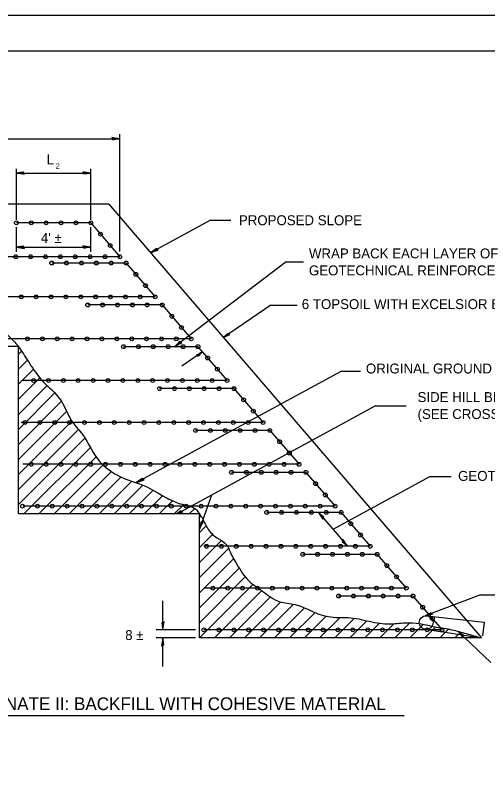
# Model space of a CAD drawing. Extents: x 0 to 2.83, y -0.13 to 1.83.
# Drawn here: x 1.781 to 2.336, y 0.923 to 1.833 of the extents above; entities that cross this region are included whole.
import ezdxf

# ---------------------------------------------------------------- set-up
doc = ezdxf.new("R2010")
doc.units = 0
for name, color, linetype in [('RD_Pr_Roadway_Dimensions', 7, 'Continuous'), ('RD_Pr_Roadway_Notes', 7, 'Continuous'), ('SH_General_Details', 7, 'Continuous'), ('SH_Printer_Plotting_Border', 7, 'Continuous')]:
    doc.layers.add(name, color=color, linetype=linetype)

msp = doc.modelspace()

# ---------------------------------------------------------------- linework, layer by layer
at = {"layer": 'RD_Pr_Roadway_Dimensions'}
for p, q in [((1.90387, 1.55571), (1.90387, 1.69375)), ((1.57143, 1.68832), (1.90387, 1.68832)), ((1.78216, 1.59316), (1.78216, 1.65309)), ((1.78866, 1.64809), (1.86966, 1.64809)), ((1.86966, 1.59316), (1.86966, 1.65309)), ((1.78216, 1.55546), (1.78216, 1.58448)), ((1.86966, 1.55546), (1.86966, 1.58448)), ((1.78216, 1.56093), (1.86966, 1.56093)), ((1.95434, 1.11079), (1.95434, 1.14512)), ((1.99295, 1.11079), (1.94663, 1.11079)), ((1.99295, 1.10142), (1.94663, 1.10142)), ((1.95434, 1.06785), (1.95434, 1.10142))]:
    msp.add_line(p, q, dxfattribs=at)
for points in [[(1.89502, 1.68844), (1.89532, 1.68716), (1.89895, 1.68772), (1.90363, 1.68832), (1.89864, 1.689), (1.89426, 1.68977), (1.89502, 1.68844), (1.89541, 1.6876), (1.90048, 1.68832), (1.89494, 1.6893), (1.89576, 1.6882), (1.89809, 1.68835), (1.89585, 1.6887)], [(1.79077, 1.64797), (1.79048, 1.64925), (1.78684, 1.6487), (1.78216, 1.64809), (1.78715, 1.64741), (1.79153, 1.64664), (1.79077, 1.64797), (1.79038, 1.64882), (1.78531, 1.64809), (1.79086, 1.64712), (1.79003, 1.64821), (1.7877, 1.64806), (1.78994, 1.64772)], [(1.86087, 1.64822), (1.86116, 1.64694), (1.8648, 1.64749), (1.86948, 1.64809), (1.86449, 1.64878), (1.86011, 1.64955), (1.86087, 1.64822), (1.86126, 1.64737), (1.86633, 1.6481), (1.86078, 1.64907), (1.86161, 1.64798), (1.86394, 1.64813), (1.8617, 1.64847)], [(1.79077, 1.5608), (1.79048, 1.56208), (1.78684, 1.56153), (1.78216, 1.56093), (1.78715, 1.56024), (1.79153, 1.55947), (1.79077, 1.5608), (1.79038, 1.56165), (1.78531, 1.56092), (1.79086, 1.55995), (1.79003, 1.56104), (1.7877, 1.56089), (1.78994, 1.56055)], [(1.86105, 1.56105), (1.86134, 1.55977), (1.86497, 1.56032), (1.86966, 1.56093), (1.86466, 1.56161), (1.86028, 1.56238), (1.86105, 1.56105), (1.86144, 1.5602), (1.86651, 1.56093), (1.86096, 1.5619), (1.86178, 1.56081), (1.86412, 1.56096), (1.86187, 1.5613)], [(1.95447, 1.1194), (1.95318, 1.11911), (1.95374, 1.11548), (1.95434, 1.11079), (1.95503, 1.11579), (1.9558, 1.12017), (1.95447, 1.1194), (1.95362, 1.11901), (1.95435, 1.11394), (1.95532, 1.11949), (1.95423, 1.11867), (1.95438, 1.11634), (1.95472, 1.11858)], [(1.95422, 1.09281), (1.9555, 1.0931), (1.95495, 1.09673), (1.95434, 1.10142), (1.95366, 1.09642), (1.95289, 1.09204), (1.95422, 1.09281), (1.95507, 1.0932), (1.95434, 1.09827), (1.95336, 1.09272), (1.95446, 1.09354), (1.95431, 1.09588), (1.95396, 1.09363)]]:
    msp.add_lwpolyline(points, dxfattribs=at)
at = {"layer": 'RD_Pr_Roadway_Notes'}
for p, q in [((2.01055, 1.59263), (1.93997, 1.55424)), ((2.01055, 1.59263), (2.03444, 1.59263)), ((2.09939, 1.5435), (1.96818, 1.44386)), ((2.09939, 1.5435), (2.11972, 1.5435)), ((2.08136, 1.49256), (2.02568, 1.4545)), ((2.08136, 1.49256), (2.11216, 1.49256)), ((2.00101, 1.43763), (1.97668, 1.421)), ((2.16457, 1.41518), (1.92346, 1.28403)), ((2.16457, 1.41518), (2.18664, 1.41518)), ((2.20465, 1.37413), (1.97184, 1.2475)), ((2.20465, 1.37413), (2.24034, 1.37413)), ((2.26891, 1.2913), (2.15444, 1.22904)), ((2.26891, 1.2913), (2.29351, 1.2913)), ((2.01148, 1.26906), (1.99749, 1.22945)), ((2.13733, 1.24895), (2.17154, 1.20913)), ((2.32792, 1.1522), (2.26306, 1.12744)), ((2.32792, 1.1522), (2.36492, 1.1522)), ((2.34025, 1.07236), (2.30159, 1.10909)), ((1.69759, 1.01), (2.2383, 1.01))]:
    msp.add_line(p, q, dxfattribs=at)
for points in [[(1.9476, 1.55824), (1.94673, 1.55923), (1.9438, 1.55701), (1.93997, 1.55424), (1.94469, 1.55603), (1.9489, 1.55744), (1.9476, 1.55824), (1.94685, 1.5588), (1.94274, 1.55574), (1.94808, 1.55754), (1.94684, 1.5581), (1.94486, 1.55686), (1.94699, 1.55763)], [(2.03206, 1.45873), (2.0312, 1.45952), (2.02882, 1.45729), (2.02568, 1.4545), (2.02969, 1.4565), (2.03329, 1.45814), (2.03206, 1.45873), (2.03135, 1.45915), (2.02799, 1.45607), (2.03255, 1.45814), (2.0314, 1.45853), (2.02977, 1.45725), (2.03158, 1.45813)], [(1.97511, 1.44897), (1.97411, 1.44981), (1.97155, 1.44717), (1.96818, 1.44386), (1.97257, 1.44633), (1.97653, 1.44837), (1.97511, 1.44897), (1.97429, 1.44941), (1.97069, 1.44576), (1.9757, 1.44834), (1.97438, 1.44871), (1.97262, 1.44718), (1.97461, 1.44826)], [(1.99463, 1.43341), (1.99549, 1.43261), (1.99787, 1.43484), (2.00101, 1.43763), (1.997, 1.43563), (1.9934, 1.434), (1.99463, 1.43341), (1.99534, 1.43298), (1.9987, 1.43606), (1.99414, 1.43399), (1.99529, 1.4336), (1.99692, 1.43488), (1.99511, 1.43401)], [(1.93109, 1.28804), (1.93022, 1.28903), (1.92729, 1.2868), (1.92346, 1.28403), (1.92818, 1.28582), (1.93239, 1.28724), (1.93109, 1.28804), (1.93034, 1.2886), (1.92623, 1.28553), (1.93157, 1.28733), (1.93033, 1.2879), (1.92835, 1.28665), (1.93048, 1.28742)], [(1.97636, 1.24982), (1.97549, 1.25081), (1.97256, 1.24858), (1.97107, 1.2475)], [(1.9732, 1.2475), (1.97345, 1.2476), (1.97767, 1.24901), (1.97636, 1.24982), (1.97562, 1.25038), (1.97176, 1.2475)], [(1.97207, 1.2475), (1.97685, 1.24911), (1.9756, 1.24968), (1.97362, 1.24843), (1.97576, 1.2492)], [(2.14285, 1.24234), (2.14363, 1.24339), (2.14085, 1.24579), (2.13733, 1.24895), (2.14007, 1.24471), (2.14234, 1.24089), (2.14285, 1.24234), (2.14324, 1.24318), (2.13938, 1.24656), (2.14226, 1.24172), (2.14255, 1.24305), (2.14092, 1.24472), (2.14212, 1.24279)], [(2.00047, 1.23752), (1.99917, 1.23768), (1.99848, 1.23407), (1.99749, 1.22945), (1.9998, 1.23393), (2.00198, 1.2378), (2.00047, 1.23752), (1.99955, 1.23744), (1.99855, 1.23242), (2.00131, 1.23732), (2.00001, 1.23691), (1.99937, 1.23466), (2.00044, 1.23666)], [(2.16602, 1.21574), (2.16524, 1.21468), (2.16803, 1.21229), (2.17154, 1.20913), (2.1688, 1.21337), (2.16653, 1.21719), (2.16602, 1.21574), (2.16563, 1.2149), (2.16949, 1.21152), (2.16662, 1.21636), (2.16632, 1.21503), (2.16796, 1.21336), (2.16675, 1.21528)], [(2.27025, 1.13007), (2.2696, 1.13104), (2.26676, 1.12943), (2.26306, 1.12744), (2.26743, 1.12846), (2.27131, 1.12921), (2.27025, 1.13007), (2.26966, 1.13065), (2.26568, 1.12844), (2.2706, 1.12939), (2.26957, 1.13003), (2.26768, 1.12917), (2.26965, 1.1296)], [(2.30706, 1.10374), (2.30766, 1.10475), (2.30498, 1.10662), (2.30159, 1.10909), (2.30439, 1.1056), (2.30674, 1.10242), (2.30706, 1.10374), (2.30733, 1.10453), (2.30361, 1.10716), (2.30659, 1.10314), (2.30673, 1.10435), (2.30514, 1.10568), (2.30637, 1.10408)]]:
    msp.add_lwpolyline(points, dxfattribs=at)
at = {"layer": 'SH_General_Details'}
for p, q in [((2.83333, 1.83333), (-0.00001, 1.83333)), ((1.8908, 1.61147), (1.57143, 1.61147)), ((1.8908, 1.61147), (2.32907, 1.10142)), ((1.86966, 1.58942), (1.78216, 1.58942)), ((1.86966, 1.58942), (1.90387, 1.54961)), ((1.90387, 1.54961), (1.53474, 1.54961)), ((1.91116, 1.5422), (1.82366, 1.5422)), ((1.91116, 1.5422), (1.94538, 1.50238)), ((1.94538, 1.50238), (1.57624, 1.50238)), ((1.95352, 1.4929), (1.86602, 1.4929)), ((1.95352, 1.4929), (1.98773, 1.45308)), ((1.98773, 1.45308), (1.57624, 1.45308)), ((1.57143, 1.44433), (1.78446, 1.44433)), ((1.78446, 1.2475), (1.78446, 1.44433)), ((1.78446, 1.43498), (1.78816, 1.43868)), ((1.99566, 1.44386), (1.90816, 1.44386)), ((1.99566, 1.44386), (2.02987, 1.40404)), ((1.78446, 1.4173), (1.79516, 1.428)), ((1.78446, 1.39962), (1.80217, 1.41733)), ((1.78446, 1.38194), (1.80976, 1.40724)), ((2.02987, 1.40404), (1.78957, 1.40404)), ((1.78446, 1.36427), (1.81829, 1.39809)), ((2.03802, 1.39456), (1.95052, 1.39456)), ((2.03802, 1.39456), (2.07223, 1.35474)), ((1.78446, 1.34659), (1.82704, 1.38917)), ((1.78446, 1.32891), (1.83485, 1.3793)), ((1.78446, 1.31124), (1.84134, 1.36811)), ((1.78446, 1.29356), (1.84727, 1.35637)), ((2.07223, 1.35474), (1.78775, 1.35474)), ((1.78446, 1.27588), (1.85508, 1.3465)), ((2.08029, 1.34537), (1.99279, 1.34537)), ((2.08029, 1.34537), (2.11451, 1.30555)), ((1.78446, 1.2582), (1.86268, 1.33642)), ((1.79143, 1.2475), (1.86936, 1.32543)), ((1.80911, 1.2475), (1.87602, 1.31441)), ((2.11451, 1.30555), (1.78957, 1.30555)), ((1.82679, 1.2475), (1.88395, 1.30466)), ((1.84447, 1.2475), (1.89406, 1.2971)), ((2.12265, 1.29607), (2.03515, 1.29607)), ((2.12265, 1.29607), (2.15686, 1.25625)), ((1.86214, 1.2475), (1.90542, 1.29078)), ((1.87982, 1.2475), (1.91804, 1.28572)), ((1.8975, 1.2475), (1.93092, 1.28092)), ((1.91518, 1.2475), (1.94244, 1.27476)), ((1.93285, 1.2475), (1.95398, 1.26863)), ((2.15686, 1.25625), (1.78957, 1.25625)), ((1.95053, 1.2475), (1.96604, 1.26301)), ((1.96821, 1.2475), (1.97877, 1.25806)), ((1.78446, 1.2475), (1.99749, 1.2475)), ((1.98589, 1.2475), (1.99203, 1.25364)), ((1.99749, 1.10142), (1.99749, 1.2475)), ((2.16406, 1.24895), (2.07657, 1.24895)), ((2.16406, 1.24895), (2.19828, 1.20913)), ((1.99749, 1.24294), (1.99919, 1.24464)), ((1.99749, 1.22526), (2.00549, 1.23327)), ((1.99749, 1.20759), (2.01312, 1.22321)), ((1.99749, 1.18991), (2.02333, 1.21575)), ((1.99749, 1.17223), (2.03166, 1.2064)), ((2.19828, 1.20913), (2.00249, 1.20913)), ((1.99749, 1.15455), (2.03773, 1.19479)), ((2.20642, 1.19965), (2.11893, 1.19965)), ((2.20642, 1.19965), (2.24064, 1.15983)), ((1.99749, 1.13688), (2.04401, 1.1834)), ((1.99749, 1.1192), (2.05136, 1.17306)), ((1.99749, 1.10152), (2.06032, 1.16435)), ((2.24064, 1.15983), (2.00249, 1.15983)), ((2.01506, 1.10142), (2.0706, 1.15695)), ((2.03274, 1.10142), (2.08114, 1.14982)), ((2.24856, 1.15061), (2.16106, 1.15061)), ((2.24856, 1.15061), (2.28278, 1.11079)), ((2.05042, 1.10142), (2.09259, 1.14359)), ((2.0681, 1.10142), (2.10792, 1.14124)), ((2.08577, 1.10142), (2.12072, 1.13636)), ((2.10345, 1.10142), (2.13347, 1.13144)), ((2.12112, 1.10142), (2.14689, 1.12718)), ((2.1388, 1.10142), (2.16279, 1.1254)), ((2.15648, 1.10142), (2.17934, 1.12428)), ((2.17416, 1.10142), (2.19414, 1.1214)), ((2.26497, 1.12747), (2.33215, 1.11989)), ((2.33215, 1.11989), (2.33035, 1.10392)), ((2.28278, 1.11079), (2.00249, 1.11079)), ((2.19184, 1.10142), (2.20958, 1.11916)), ((2.20951, 1.10142), (2.22616, 1.11806)), ((2.22719, 1.10142), (2.24495, 1.11917)), ((2.24487, 1.10142), (2.26023, 1.11678)), ((2.26255, 1.10142), (2.27538, 1.11425)), ((2.26317, 1.1115), (2.32907, 1.10142)), ((2.28022, 1.10142), (2.2905, 1.1117)), ((2.32907, 1.10142), (1.99749, 1.10142)), ((2.2979, 1.10142), (2.30476, 1.10828)), ((2.31558, 1.10142), (2.31854, 1.10438))]:
    msp.add_line(p, q, dxfattribs=at)
msp.add_lwpolyline([(0.16666, 1.79167), (2.79166, 1.79167), (2.79166, 0.04167), (0.16666, 0.04167)], close=True, dxfattribs=at)
for centre, radius in [((1.78215, 1.58942), 0.00224), ((1.79965, 1.58942), 0.00224), ((1.81715, 1.58942), 0.00224), ((1.83465, 1.58942), 0.00224), ((1.85215, 1.58942), 0.00224), ((1.86965, 1.58942), 0.00224), ((1.88106, 1.57615), 0.00224), ((1.89246, 1.56288), 0.00224), ((1.78137, 1.54961), 0.00224), ((1.79887, 1.54961), 0.00224), ((1.81637, 1.54961), 0.00224), ((1.83387, 1.54961), 0.00224), ((1.85137, 1.54961), 0.00224), ((1.86887, 1.54961), 0.00224), ((1.88637, 1.54961), 0.00224), ((1.90387, 1.54961), 0.00224), ((1.82366, 1.5422), 0.00224), ((1.84116, 1.5422), 0.00224), ((1.85866, 1.5422), 0.00224), ((1.87616, 1.5422), 0.00224), ((1.89366, 1.5422), 0.00224), ((1.91116, 1.5422), 0.00224), ((1.92256, 1.52893), 0.00224), ((1.93396, 1.51565), 0.00224), ((1.78787, 1.50238), 0.00224), ((1.80537, 1.50238), 0.00224), ((1.82287, 1.50238), 0.00224), ((1.84037, 1.50238), 0.00224), ((1.85787, 1.50238), 0.00224), ((1.87537, 1.50238), 0.00224), ((1.89287, 1.50238), 0.00224), ((1.91037, 1.50238), 0.00224), ((1.92787, 1.50238), 0.00224), ((1.94537, 1.50238), 0.00224), ((1.86602, 1.49291), 0.00224), ((1.88352, 1.49291), 0.00224), ((1.90102, 1.49291), 0.00224), ((1.91852, 1.49291), 0.00224), ((1.93601, 1.49291), 0.00224), ((1.95351, 1.49291), 0.00224), ((1.96492, 1.47963), 0.00224), ((1.97632, 1.46636), 0.00224), ((1.79523, 1.45308), 0.00224), ((1.81273, 1.45308), 0.00224), ((1.83023, 1.45308), 0.00224), ((1.84773, 1.45308), 0.00224), ((1.86523, 1.45308), 0.00224), ((1.88273, 1.45308), 0.00224), ((1.90023, 1.45308), 0.00224), ((1.91773, 1.45308), 0.00224), ((1.93523, 1.45308), 0.00224), ((1.95273, 1.45308), 0.00224), ((1.97023, 1.45308), 0.00224), ((1.98773, 1.45308), 0.00224), ((1.90816, 1.44386), 0.00224), ((1.92566, 1.44386), 0.00224), ((1.94315, 1.44386), 0.00224), ((1.96065, 1.44386), 0.00224), ((1.97815, 1.44386), 0.00224), ((1.99565, 1.44386), 0.00224), ((2.00706, 1.43059), 0.00224), ((2.01846, 1.41732), 0.00224), ((1.80237, 1.40404), 0.00224), ((1.81987, 1.40404), 0.00224), ((1.83737, 1.40404), 0.00224), ((1.85487, 1.40404), 0.00224), ((1.87237, 1.40404), 0.00224), ((1.88987, 1.40404), 0.00224), ((1.90737, 1.40404), 0.00224), ((1.92487, 1.40404), 0.00224), ((1.94237, 1.40404), 0.00224), ((1.95987, 1.40404), 0.00224), ((1.97737, 1.40404), 0.00224), ((1.99487, 1.40404), 0.00224), ((2.01237, 1.40404), 0.00224), ((2.02987, 1.40404), 0.00224), ((1.95051, 1.39457), 0.00224), ((1.96801, 1.39457), 0.00224), ((1.98551, 1.39457), 0.00224), ((2.00301, 1.39457), 0.00224), ((2.02051, 1.39457), 0.00224), ((2.03801, 1.39457), 0.00224), ((2.04942, 1.38129), 0.00224), ((2.06082, 1.36802), 0.00224), ((1.79223, 1.35475), 0.00224), ((1.80973, 1.35475), 0.00224), ((1.82723, 1.35475), 0.00224), ((1.84473, 1.35475), 0.00224), ((1.86223, 1.35475), 0.00224), ((1.87973, 1.35475), 0.00224), ((1.89723, 1.35475), 0.00224), ((1.91473, 1.35475), 0.00224), ((1.93223, 1.35475), 0.00224), ((1.94973, 1.35475), 0.00224), ((1.96723, 1.35475), 0.00224), ((1.98473, 1.35475), 0.00224), ((2.00223, 1.35475), 0.00224), ((2.01973, 1.35475), 0.00224), ((2.03723, 1.35475), 0.00224), ((2.05473, 1.35475), 0.00224), ((2.07223, 1.35475), 0.00224), ((1.99278, 1.34537), 0.00224), ((2.01028, 1.34537), 0.00224), ((2.02778, 1.34537), 0.00224), ((2.04528, 1.34537), 0.00224), ((2.06278, 1.34537), 0.00224), ((2.08028, 1.34537), 0.00224), ((2.09169, 1.3321), 0.00224), ((2.10309, 1.31883), 0.00224), ((1.79951, 1.30555), 0.00224), ((1.81701, 1.30555), 0.00224), ((1.83451, 1.30555), 0.00224), ((1.85201, 1.30555), 0.00224), ((1.8695, 1.30555), 0.00224), ((1.887, 1.30555), 0.00224), ((1.9045, 1.30555), 0.00224), ((1.922, 1.30555), 0.00224), ((1.9395, 1.30555), 0.00224), ((1.957, 1.30555), 0.00224), ((1.9745, 1.30555), 0.00224), ((1.992, 1.30555), 0.00224), ((2.0095, 1.30555), 0.00224), ((2.027, 1.30555), 0.00224), ((2.0445, 1.30555), 0.00224), ((2.062, 1.30555), 0.00224), ((2.0795, 1.30555), 0.00224), ((2.097, 1.30555), 0.00224), ((2.1145, 1.30555), 0.00224), ((2.03515, 1.29608), 0.00224), ((2.05265, 1.29608), 0.00224), ((2.07014, 1.29608), 0.00224), ((2.08764, 1.29608), 0.00224), ((2.10514, 1.29608), 0.00224), ((2.12264, 1.29608), 0.00224), ((2.13405, 1.2828), 0.00224), ((2.14545, 1.26953), 0.00224), ((1.78936, 1.25625), 0.00224), ((1.80686, 1.25625), 0.00224), ((1.82436, 1.25625), 0.00224), ((1.84186, 1.25625), 0.00224), ((1.85936, 1.25625), 0.00224), ((1.87686, 1.25625), 0.00224), ((1.89436, 1.25625), 0.00224), ((1.91186, 1.25625), 0.00224), ((1.92936, 1.25625), 0.00224), ((1.94686, 1.25625), 0.00224), ((1.96436, 1.25625), 0.00224), ((1.98186, 1.25625), 0.00224), ((1.99936, 1.25625), 0.00224), ((2.01686, 1.25625), 0.00224), ((2.03436, 1.25625), 0.00224), ((2.05186, 1.25625), 0.00224), ((2.06936, 1.25625), 0.00224), ((2.08686, 1.25625), 0.00224), ((2.10436, 1.25625), 0.00224), ((2.12186, 1.25625), 0.00224), ((2.13936, 1.25625), 0.00224), ((2.15686, 1.25625), 0.00224), ((2.07656, 1.24895), 0.00224), ((2.09406, 1.24895), 0.00224), ((2.11156, 1.24895), 0.00224), ((2.12906, 1.24895), 0.00224), ((2.14656, 1.24895), 0.00224), ((2.16406, 1.24895), 0.00224), ((2.17546, 1.23568), 0.00224), ((2.18687, 1.22241), 0.00224), ((2.00578, 1.20914), 0.00224), ((2.02328, 1.20914), 0.00224), ((2.04078, 1.20914), 0.00224), ((2.05828, 1.20914), 0.00224), ((2.07577, 1.20914), 0.00224), ((2.09327, 1.20914), 0.00224), ((2.11077, 1.20914), 0.00224), ((2.12827, 1.20914), 0.00224), ((2.14577, 1.20914), 0.00224), ((2.16327, 1.20914), 0.00224), ((2.18077, 1.20914), 0.00224), ((2.19827, 1.20914), 0.00224), ((2.11892, 1.19966), 0.00224), ((2.13642, 1.19966), 0.00224), ((2.15392, 1.19966), 0.00224), ((2.17142, 1.19966), 0.00224), ((2.18892, 1.19966), 0.00224), ((2.20642, 1.19966), 0.00224), ((2.21782, 1.18638), 0.00224), ((2.22923, 1.17311), 0.00224), ((2.01313, 1.15983), 0.00224), ((2.03063, 1.15983), 0.00224), ((2.04813, 1.15983), 0.00224), ((2.06563, 1.15983), 0.00224), ((2.08313, 1.15983), 0.00224), ((2.10063, 1.15983), 0.00224), ((2.11813, 1.15983), 0.00224), ((2.13563, 1.15983), 0.00224), ((2.15313, 1.15983), 0.00224), ((2.17063, 1.15983), 0.00224), ((2.18813, 1.15983), 0.00224), ((2.20563, 1.15983), 0.00224), ((2.22313, 1.15983), 0.00224), ((2.24063, 1.15983), 0.00224), ((2.16106, 1.15061), 0.00224), ((2.17856, 1.15061), 0.00224), ((2.19606, 1.15061), 0.00224), ((2.21356, 1.15061), 0.00224), ((2.23106, 1.15061), 0.00224), ((2.24856, 1.15061), 0.00224), ((2.25996, 1.13734), 0.00224), ((2.26406, 1.11946), 0.00806), ((2.27136, 1.12407), 0.00224), ((2.00278, 1.1108), 0.00224), ((2.02028, 1.1108), 0.00224), ((2.03778, 1.1108), 0.00224), ((2.05528, 1.1108), 0.00224), ((2.07278, 1.1108), 0.00224), ((2.09028, 1.1108), 0.00224), ((2.10778, 1.1108), 0.00224), ((2.12527, 1.1108), 0.00224), ((2.14277, 1.1108), 0.00224), ((2.16027, 1.1108), 0.00224), ((2.17777, 1.1108), 0.00224), ((2.19527, 1.1108), 0.00224), ((2.21277, 1.1108), 0.00224), ((2.23027, 1.1108), 0.00224), ((2.24777, 1.1108), 0.00224), ((2.26527, 1.1108), 0.00224), ((2.28277, 1.1108), 0.00224)]:
    msp.add_circle(centre, radius, dxfattribs=at)
for points in [[(1.57143, 1.61147), (1.58133, 1.60633), (1.59375, 1.59249), (1.61126, 1.57526), (1.63018, 1.56085), (1.64543, 1.54447), (1.65927, 1.53147), (1.66774, 1.52215), (1.67932, 1.51113), (1.69456, 1.49955), (1.71433, 1.4908), (1.72873, 1.48486), (1.73918, 1.47639), (1.75951, 1.46594), (1.7725, 1.4569), (1.78446, 1.44433)], [(1.78446, 1.44433), (1.79626, 1.42631), (1.80316, 1.41582), (1.81587, 1.40035), (1.82304, 1.39372), (1.83685, 1.3766), (1.84789, 1.35533), (1.86004, 1.34042), (1.87992, 1.30893), (1.89069, 1.29926), (1.91084, 1.28822), (1.92907, 1.28186), (1.95723, 1.26695), (1.9749, 1.25922), (1.99312, 1.25259), (1.99749, 1.2475)], [(1.99749, 1.2475), (2.0009, 1.24178), (2.00825, 1.22835), (2.01944, 1.21811), (2.02903, 1.2114), (2.03351, 1.20276), (2.0415, 1.18773), (2.05621, 1.1679), (2.07187, 1.15607), (2.09169, 1.14392), (2.10992, 1.14072), (2.12974, 1.13272), (2.1518, 1.12601), (2.17546, 1.12505), (2.20008, 1.12025), (2.22501, 1.11801), (2.2442, 1.11929), (2.27585, 1.11417), (2.29439, 1.11098), (2.31101, 1.1065), (2.32907, 1.10142)]]:
    msp.add_spline(points, degree=3, dxfattribs=at)
at = {"layer": 'SH_Printer_Plotting_Border'}
msp.add_lwpolyline([(-0.00001, 0), (2.83333, 0), (2.83333, 1.83333), (-0.00001, 1.83333)], close=True, dxfattribs=at)

# ---------------------------------------------------------------- texts
at = {"layer": 'RD_Pr_Roadway_Dimensions'}
for s, height, p in [('L', 0.01167, (1.81764, 1.65819)), ('2', 0.00625, (1.82832, 1.65332)), ("4' ±", 0.011667, (1.81095, 1.5659)), ('8 ±', 0.011667, (1.91013, 1.09891))]:
    msp.add_text(s, height=height, dxfattribs=at).set_placement(p)
at = {"layer": 'RD_Pr_Roadway_Notes'}
for s, height, p in [('PROPOSED SLOPE', 0.0116667, (2.04381, 1.58672)), ('WRAP BACK EACH LAYER OF ', 0.0116667, (2.12616, 1.54769)), ('GEOTECHNICAL REINFORCEMENT', 0.0116667, (2.12616, 1.52769)), ('6 TOPSOIL WITH EXCELSIOR BLANKET', 0.0116667, (2.11777, 1.48806)), ('ORIGINAL GROUND LINE', 0.0116667, (2.19318, 1.41236)), ('SIDE HILL BENCHING', 0.0116667, (2.25394, 1.37877)), ('(SEE CROSS SECTIONS)', 0.0116667, (2.25394, 1.35877)), ('GEOTECHNICAL REINFORCEMENT', 0.0116667, (2.30157, 1.28605)), ('ALTERNATE II: BACKFILL WITH COHESIVE MATERIAL', 0.015, (1.70389, 1.01646))]:
    msp.add_text(s, height=height, dxfattribs=at).set_placement(p)

doc.saveas('drawing.dxf')
